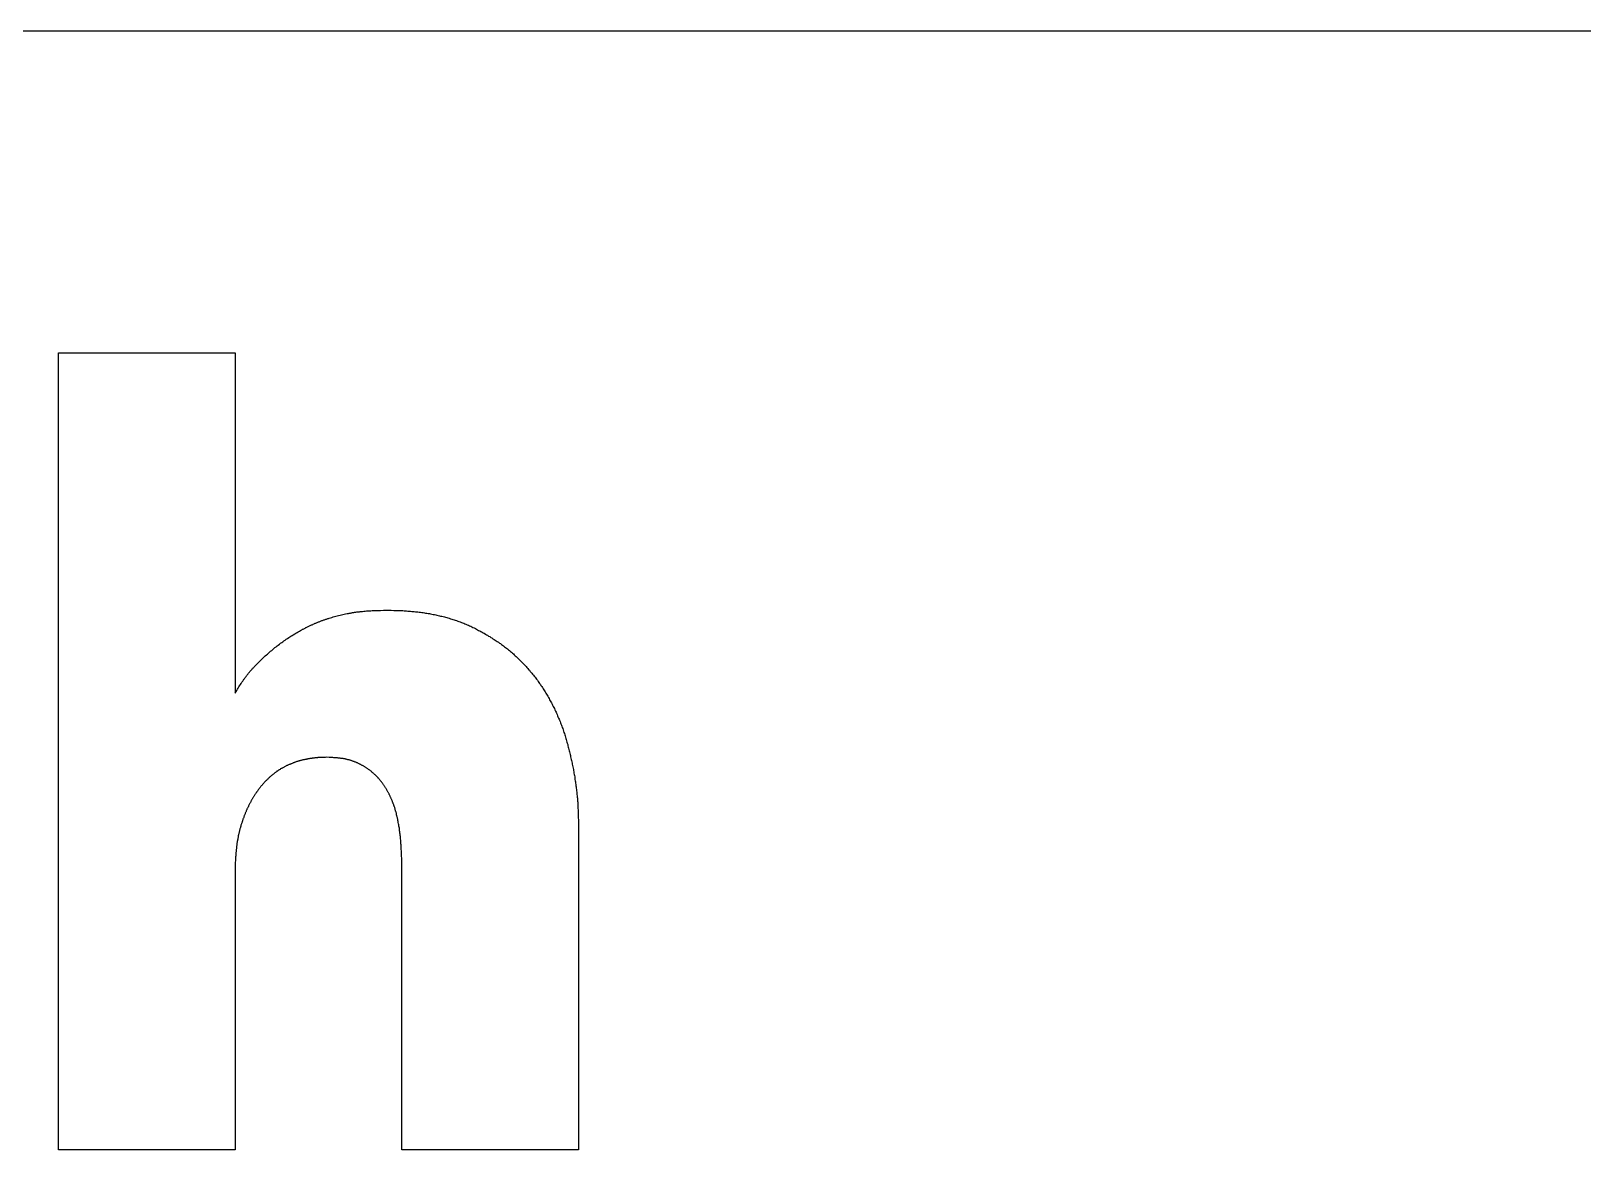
# Model space of a CAD drawing. Extents: x 4 to 389, y 10 to 269.
# Drawn here: x 272.72 to 283.13, y 203.83 to 211.33 of the extents above; entities that cross this region are included whole.
import ezdxf

# ---------------------------------------------------------------- set-up
doc = ezdxf.new("R2010")
doc.units = 0
doc.layers.get('0').update_dxf_attribs({"linetype": 'CONTINUOUS'})
doc.layers.add('ENGRAVE', color=5, linetype='CONTINUOUS')

msp = doc.modelspace()

# ---------------------------------------------------------------- linework, layer by layer
msp.add_lwpolyline([(288.01, 211.332), (62.01, 211.332)])
at = {"layer": 'ENGRAVE'}
msp.add_lwpolyline([(272.904, 203.832), (272.904, 209.175), (274.089, 209.175), (274.089, 206.895), (274.099, 206.912), (274.104, 206.92), (274.109, 206.928), (274.114, 206.936), (274.119, 206.944), (274.124, 206.952), (274.129, 206.959), (274.132, 206.963), (274.134, 206.967), (274.137, 206.971), (274.14, 206.975), (274.142, 206.979), (274.145, 206.983), (274.148, 206.987), (274.151, 206.991), (274.153, 206.994), (274.156, 206.998), (274.159, 207.002), (274.162, 207.006), (274.165, 207.01), (274.168, 207.013), (274.17, 207.017), (274.173, 207.021), (274.176, 207.024), (274.179, 207.028), (274.182, 207.032), (274.185, 207.035), (274.188, 207.039), (274.192, 207.043), (274.195, 207.046), (274.198, 207.05), (274.201, 207.053), (274.204, 207.057), (274.207, 207.06), (274.21, 207.064), (274.214, 207.067), (274.217, 207.071), (274.22, 207.074), (274.223, 207.078), (274.23, 207.084), (274.236, 207.091), (274.243, 207.098), (274.25, 207.105), (274.256, 207.111), (274.263, 207.118), (274.27, 207.125), (274.277, 207.131), (274.284, 207.137), (274.291, 207.144), (274.298, 207.15), (274.305, 207.156), (274.312, 207.163), (274.319, 207.169), (274.326, 207.175), (274.334, 207.181), (274.341, 207.187), (274.348, 207.193), (274.356, 207.199), (274.363, 207.205), (274.371, 207.211), (274.378, 207.216), (274.386, 207.222), (274.393, 207.228), (274.401, 207.233), (274.409, 207.239), (274.416, 207.244), (274.424, 207.25), (274.432, 207.255), (274.44, 207.26), (274.448, 207.266), (274.455, 207.271), (274.463, 207.276), (274.471, 207.281), (274.479, 207.286), (274.488, 207.291), (274.496, 207.296), (274.504, 207.301), (274.512, 207.305), (274.52, 207.31), (274.528, 207.315), (274.537, 207.319), (274.541, 207.322), (274.545, 207.324), (274.549, 207.326), (274.553, 207.328), (274.558, 207.33), (274.562, 207.333), (274.566, 207.335), (274.57, 207.337), (274.575, 207.339), (274.579, 207.341), (274.583, 207.343), (274.587, 207.345), (274.592, 207.347), (274.596, 207.349), (274.6, 207.351), (274.605, 207.353), (274.609, 207.355), (274.613, 207.357), (274.618, 207.359), (274.622, 207.361), (274.626, 207.362), (274.631, 207.364), (274.635, 207.366), (274.639, 207.368), (274.644, 207.37), (274.648, 207.371), (274.653, 207.373), (274.657, 207.375), (274.661, 207.376), (274.666, 207.378), (274.67, 207.38), (274.675, 207.381), (274.679, 207.383), (274.684, 207.385), (274.688, 207.386), (274.693, 207.388), (274.697, 207.389), (274.702, 207.391), (274.706, 207.392), (274.711, 207.394), (274.715, 207.395), (274.72, 207.397), (274.729, 207.399), (274.738, 207.402), (274.747, 207.405), (274.756, 207.407), (274.765, 207.41), (274.774, 207.412), (274.783, 207.414), (274.793, 207.417), (274.802, 207.419), (274.811, 207.421), (274.82, 207.423), (274.83, 207.425), (274.839, 207.427), (274.843, 207.428), (274.848, 207.429), (274.853, 207.43), (274.857, 207.43), (274.862, 207.431), (274.867, 207.432), (274.871, 207.433), (274.876, 207.434), (274.881, 207.434), (274.885, 207.435), (274.89, 207.436), (274.895, 207.436), (274.899, 207.437), (274.904, 207.438), (274.909, 207.438), (274.914, 207.439), (274.918, 207.439), (274.923, 207.44), (274.928, 207.441), (274.932, 207.441), (274.942, 207.442), (274.951, 207.443), (274.961, 207.444), (274.97, 207.445), (274.979, 207.445), (274.989, 207.446), (274.998, 207.446), (275.008, 207.447), (275.017, 207.447), (275.027, 207.448), (275.036, 207.448), (275.045, 207.449), (275.055, 207.449), (275.064, 207.449), (275.083, 207.45), (275.102, 207.45), (275.136, 207.45), (275.154, 207.449), (275.171, 207.448), (275.188, 207.448), (275.205, 207.447), (275.213, 207.447), (275.222, 207.446), (275.23, 207.446), (275.239, 207.445), (275.247, 207.444), (275.256, 207.444), (275.264, 207.443), (275.273, 207.442), (275.281, 207.442), (275.29, 207.441), (275.298, 207.44), (275.307, 207.439), (275.315, 207.438), (275.324, 207.437), (275.332, 207.436), (275.341, 207.435), (275.349, 207.434), (275.358, 207.432), (275.366, 207.431), (275.375, 207.43), (275.383, 207.428), (275.392, 207.427), (275.4, 207.425), (275.408, 207.424), (275.417, 207.422), (275.425, 207.421), (275.434, 207.419), (275.442, 207.417), (275.45, 207.415), (275.459, 207.413), (275.467, 207.411), (275.475, 207.409), (275.483, 207.407), (275.492, 207.405), (275.5, 207.403), (275.508, 207.401), (275.516, 207.398), (275.525, 207.396), (275.533, 207.393), (275.541, 207.391), (275.549, 207.388), (275.557, 207.386), (275.565, 207.383), (275.574, 207.38), (275.582, 207.377), (275.59, 207.374), (275.598, 207.371), (275.606, 207.368), (275.614, 207.365), (275.622, 207.362), (275.629, 207.359), (275.637, 207.356), (275.645, 207.352), (275.653, 207.349), (275.661, 207.345), (275.669, 207.342), (275.676, 207.338), (275.684, 207.335), (275.692, 207.331), (275.7, 207.327), (275.707, 207.323), (275.715, 207.319), (275.722, 207.315), (275.73, 207.311), (275.737, 207.307), (275.745, 207.303), (275.752, 207.299), (275.76, 207.295), (275.767, 207.29), (275.774, 207.286), (275.782, 207.282), (275.789, 207.277), (275.796, 207.273), (275.804, 207.268), (275.811, 207.264), (275.818, 207.259), (275.825, 207.254), (275.832, 207.25), (275.839, 207.245), (275.847, 207.24), (275.854, 207.235), (275.861, 207.23), (275.868, 207.226), (275.875, 207.221), (275.882, 207.216), (275.888, 207.211), (275.895, 207.205), (275.902, 207.2), (275.909, 207.195), (275.916, 207.19), (275.922, 207.184), (275.929, 207.179), (275.935, 207.173), (275.942, 207.168), (275.948, 207.162), (275.955, 207.157), (275.961, 207.151), (275.967, 207.145), (275.974, 207.139), (275.98, 207.133), (275.986, 207.127), (275.992, 207.122), (275.998, 207.115), (276.004, 207.109), (276.01, 207.103), (276.016, 207.097), (276.022, 207.091), (276.028, 207.085), (276.034, 207.079), (276.04, 207.072), (276.045, 207.066), (276.051, 207.06), (276.057, 207.053), (276.062, 207.047), (276.068, 207.04), (276.073, 207.034), (276.079, 207.027), (276.084, 207.021), (276.09, 207.014), (276.095, 207.007), (276.1, 207.001), (276.106, 206.994), (276.111, 206.987), (276.116, 206.98), (276.121, 206.973), (276.126, 206.966), (276.131, 206.959), (276.136, 206.952), (276.14, 206.945), (276.145, 206.938), (276.15, 206.931), (276.155, 206.924), (276.159, 206.917), (276.164, 206.909), (276.168, 206.902), (276.173, 206.895), (276.177, 206.888), (276.181, 206.88), (276.186, 206.873), (276.19, 206.865), (276.194, 206.858), (276.198, 206.85), (276.202, 206.843), (276.206, 206.835), (276.21, 206.828), (276.214, 206.82), (276.218, 206.813), (276.222, 206.805), (276.226, 206.797), (276.23, 206.79), (276.233, 206.782), (276.237, 206.774), (276.241, 206.766), (276.244, 206.759), (276.248, 206.751), (276.251, 206.743), (276.254, 206.735), (276.258, 206.727), (276.261, 206.719), (276.264, 206.712), (276.268, 206.704), (276.271, 206.696), (276.274, 206.688), (276.277, 206.68), (276.28, 206.672), (276.283, 206.664), (276.286, 206.656), (276.288, 206.648), (276.291, 206.64), (276.294, 206.631), (276.297, 206.623), (276.299, 206.615), (276.302, 206.607), (276.304, 206.599), (276.307, 206.591), (276.309, 206.583), (276.312, 206.574), (276.314, 206.566), (276.316, 206.558), (276.319, 206.55), (276.321, 206.541), (276.323, 206.533), (276.325, 206.525), (276.327, 206.517), (276.329, 206.508), (276.331, 206.5), (276.334, 206.492), (276.335, 206.483), (276.337, 206.475), (276.339, 206.467), (276.341, 206.458), (276.343, 206.45), (276.345, 206.442), (276.347, 206.433), (276.348, 206.425), (276.35, 206.417), (276.352, 206.408), (276.354, 206.4), (276.355, 206.391), (276.357, 206.383), (276.358, 206.375), (276.36, 206.366), (276.361, 206.358), (276.363, 206.349), (276.364, 206.341), (276.366, 206.333), (276.367, 206.324), (276.368, 206.316), (276.37, 206.307), (276.371, 206.299), (276.372, 206.29), (276.373, 206.282), (276.374, 206.273), (276.376, 206.265), (276.377, 206.257), (276.378, 206.248), (276.379, 206.24), (276.38, 206.231), (276.381, 206.223), (276.381, 206.214), (276.382, 206.206), (276.383, 206.197), (276.384, 206.189), (276.384, 206.18), (276.385, 206.171), (276.386, 206.163), (276.386, 206.154), (276.387, 206.146), (276.387, 206.137), (276.388, 206.129), (276.388, 206.12), (276.389, 206.112), (276.389, 206.103), (276.389, 206.095), (276.39, 206.078), (276.39, 206.061), (276.391, 206.043), (276.391, 206.009), (276.391, 203.832), (275.207, 203.832), (275.207, 205.727), (275.207, 205.742), (275.206, 205.758), (275.206, 205.774), (275.206, 205.782), (275.206, 205.79), (275.205, 205.798), (275.205, 205.806), (275.205, 205.814), (275.205, 205.822), (275.204, 205.83), (275.204, 205.838), (275.203, 205.846), (275.203, 205.853), (275.203, 205.861), (275.202, 205.869), (275.202, 205.877), (275.201, 205.885), (275.2, 205.893), (275.2, 205.901), (275.199, 205.909), (275.198, 205.917), (275.197, 205.925), (275.197, 205.933), (275.196, 205.94), (275.195, 205.948), (275.194, 205.956), (275.193, 205.964), (275.192, 205.972), (275.191, 205.98), (275.19, 205.988), (275.188, 205.996), (275.187, 206.003), (275.186, 206.011), (275.185, 206.019), (275.183, 206.027), (275.182, 206.031), (275.182, 206.035), (275.181, 206.039), (275.18, 206.042), (275.179, 206.046), (275.179, 206.05), (275.178, 206.054), (275.177, 206.058), (275.176, 206.062), (275.175, 206.066), (275.174, 206.07), (275.173, 206.074), (275.172, 206.077), (275.172, 206.081), (275.171, 206.085), (275.17, 206.089), (275.169, 206.093), (275.168, 206.097), (275.167, 206.1), (275.165, 206.104), (275.164, 206.108), (275.163, 206.112), (275.162, 206.116), (275.161, 206.119), (275.16, 206.123), (275.159, 206.127), (275.157, 206.131), (275.156, 206.135), (275.155, 206.138), (275.154, 206.142), (275.152, 206.146), (275.151, 206.15), (275.149, 206.153), (275.148, 206.157), (275.147, 206.161), (275.145, 206.164), (275.144, 206.168), (275.142, 206.172), (275.141, 206.175), (275.139, 206.179), (275.138, 206.183), (275.136, 206.186), (275.134, 206.19), (275.133, 206.194), (275.131, 206.197), (275.129, 206.201), (275.128, 206.204), (275.126, 206.208), (275.124, 206.212), (275.122, 206.215), (275.121, 206.219), (275.119, 206.222), (275.117, 206.226), (275.115, 206.229), (275.113, 206.233), (275.111, 206.236), (275.109, 206.24), (275.107, 206.243), (275.105, 206.247), (275.103, 206.25), (275.101, 206.253), (275.099, 206.257), (275.097, 206.26), (275.095, 206.263), (275.093, 206.267), (275.09, 206.27), (275.088, 206.273), (275.086, 206.277), (275.084, 206.28), (275.081, 206.283), (275.079, 206.287), (275.077, 206.29), (275.074, 206.293), (275.072, 206.296), (275.07, 206.299), (275.067, 206.302), (275.065, 206.305), (275.062, 206.309), (275.06, 206.312), (275.057, 206.315), (275.054, 206.318), (275.052, 206.321), (275.049, 206.324), (275.047, 206.327), (275.044, 206.33), (275.041, 206.332), (275.038, 206.335), (275.036, 206.338), (275.033, 206.341), (275.03, 206.344), (275.027, 206.347), (275.024, 206.349), (275.021, 206.352), (275.018, 206.355), (275.015, 206.357), (275.012, 206.36), (275.009, 206.363), (275.006, 206.365), (275.003, 206.368), (275, 206.37), (274.997, 206.373), (274.994, 206.375), (274.991, 206.378), (274.988, 206.38), (274.984, 206.382), (274.981, 206.385), (274.978, 206.387), (274.975, 206.389), (274.971, 206.391), (274.968, 206.394), (274.965, 206.396), (274.961, 206.398), (274.958, 206.4), (274.955, 206.402), (274.951, 206.404), (274.948, 206.406), (274.944, 206.408), (274.941, 206.41), (274.937, 206.412), (274.934, 206.414), (274.93, 206.416), (274.927, 206.417), (274.923, 206.419), (274.92, 206.421), (274.916, 206.423), (274.912, 206.424), (274.909, 206.426), (274.905, 206.427), (274.902, 206.429), (274.898, 206.431), (274.894, 206.432), (274.89, 206.434), (274.887, 206.435), (274.883, 206.436), (274.879, 206.438), (274.876, 206.439), (274.872, 206.44), (274.868, 206.442), (274.864, 206.443), (274.86, 206.444), (274.857, 206.445), (274.853, 206.446), (274.849, 206.447), (274.845, 206.448), (274.841, 206.449), (274.837, 206.45), (274.834, 206.451), (274.83, 206.452), (274.826, 206.453), (274.822, 206.453), (274.818, 206.454), (274.814, 206.455), (274.81, 206.455), (274.806, 206.456), (274.802, 206.456), (274.798, 206.457), (274.794, 206.458), (274.791, 206.458), (274.787, 206.458), (274.783, 206.459), (274.779, 206.459), (274.775, 206.46), (274.771, 206.46), (274.767, 206.46), (274.763, 206.461), (274.759, 206.461), (274.755, 206.461), (274.751, 206.461), (274.743, 206.462), (274.735, 206.462), (274.727, 206.463), (274.719, 206.463), (274.703, 206.464), (274.695, 206.463), (274.686, 206.463), (274.678, 206.463), (274.674, 206.463), (274.669, 206.463), (274.665, 206.463), (274.661, 206.462), (274.657, 206.462), (274.652, 206.462), (274.648, 206.462), (274.644, 206.462), (274.64, 206.461), (274.636, 206.461), (274.631, 206.461), (274.627, 206.46), (274.623, 206.46), (274.619, 206.459), (274.614, 206.459), (274.61, 206.458), (274.606, 206.458), (274.602, 206.457), (274.598, 206.456), (274.593, 206.456), (274.589, 206.455), (274.585, 206.454), (274.581, 206.454), (274.577, 206.453), (274.573, 206.452), (274.568, 206.451), (274.564, 206.45), (274.56, 206.45), (274.556, 206.449), (274.552, 206.448), (274.548, 206.447), (274.543, 206.446), (274.539, 206.445), (274.535, 206.444), (274.531, 206.443), (274.527, 206.442), (274.523, 206.441), (274.519, 206.44), (274.515, 206.438), (274.511, 206.437), (274.507, 206.436), (274.502, 206.435), (274.498, 206.433), (274.494, 206.432), (274.49, 206.431), (274.486, 206.429), (274.482, 206.428), (274.478, 206.426), (274.475, 206.425), (274.471, 206.423), (274.467, 206.421), (274.463, 206.42), (274.459, 206.418), (274.455, 206.416), (274.451, 206.415), (274.447, 206.413), (274.443, 206.411), (274.439, 206.409), (274.436, 206.408), (274.432, 206.406), (274.428, 206.404), (274.424, 206.402), (274.42, 206.4), (274.417, 206.398), (274.413, 206.396), (274.409, 206.394), (274.405, 206.392), (274.402, 206.39), (274.398, 206.388), (274.394, 206.386), (274.391, 206.383), (274.387, 206.381), (274.384, 206.379), (274.38, 206.377), (274.376, 206.374), (274.373, 206.372), (274.369, 206.37), (274.366, 206.367), (274.362, 206.365), (274.359, 206.362), (274.356, 206.36), (274.352, 206.357), (274.349, 206.354), (274.346, 206.352), (274.342, 206.349), (274.339, 206.346), (274.336, 206.344), (274.332, 206.341), (274.329, 206.338), (274.326, 206.335), (274.323, 206.333), (274.32, 206.33), (274.316, 206.327), (274.313, 206.324), (274.31, 206.321), (274.307, 206.318), (274.304, 206.315), (274.301, 206.312), (274.298, 206.309), (274.295, 206.306), (274.292, 206.303), (274.289, 206.3), (274.286, 206.297), (274.283, 206.294), (274.281, 206.291), (274.278, 206.288), (274.275, 206.284), (274.272, 206.281), (274.269, 206.278), (274.267, 206.275), (274.264, 206.272), (274.261, 206.268), (274.259, 206.265), (274.256, 206.262), (274.253, 206.258), (274.251, 206.255), (274.248, 206.251), (274.246, 206.248), (274.243, 206.245), (274.241, 206.241), (274.238, 206.238), (274.236, 206.234), (274.233, 206.231), (274.231, 206.227), (274.228, 206.224), (274.226, 206.22), (274.224, 206.217), (274.221, 206.213), (274.219, 206.21), (274.217, 206.206), (274.215, 206.202), (274.212, 206.199), (274.21, 206.195), (274.208, 206.192), (274.206, 206.188), (274.204, 206.184), (274.201, 206.181), (274.199, 206.177), (274.197, 206.173), (274.195, 206.169), (274.193, 206.166), (274.191, 206.162), (274.189, 206.158), (274.187, 206.154), (274.185, 206.151), (274.183, 206.147), (274.181, 206.143), (274.179, 206.139), (274.178, 206.135), (274.176, 206.132), (274.174, 206.128), (274.172, 206.124), (274.17, 206.12), (274.168, 206.116), (274.167, 206.112), (274.165, 206.109), (274.163, 206.105), (274.162, 206.101), (274.16, 206.097), (274.158, 206.093), (274.157, 206.089), (274.155, 206.085), (274.153, 206.081), (274.152, 206.077), (274.15, 206.073), (274.149, 206.069), (274.147, 206.065), (274.146, 206.061), (274.144, 206.057), (274.143, 206.053), (274.141, 206.049), (274.14, 206.045), (274.139, 206.041), (274.137, 206.037), (274.136, 206.033), (274.135, 206.029), (274.133, 206.025), (274.132, 206.021), (274.131, 206.017), (274.13, 206.013), (274.128, 206.009), (274.127, 206.005), (274.126, 206.001), (274.125, 205.997), (274.124, 205.993), (274.122, 205.988), (274.121, 205.984), (274.12, 205.98), (274.119, 205.976), (274.118, 205.972), (274.117, 205.968), (274.116, 205.964), (274.115, 205.96), (274.114, 205.955), (274.113, 205.951), (274.112, 205.947), (274.111, 205.943), (274.11, 205.939), (274.11, 205.935), (274.109, 205.931), (274.108, 205.926), (274.107, 205.922), (274.106, 205.918), (274.106, 205.914), (274.105, 205.91), (274.104, 205.905), (274.103, 205.901), (274.103, 205.897), (274.102, 205.893), (274.101, 205.889), (274.101, 205.884), (274.1, 205.88), (274.1, 205.876), (274.099, 205.872), (274.098, 205.868), (274.098, 205.863), (274.097, 205.859), (274.097, 205.855), (274.097, 205.851), (274.096, 205.847), (274.096, 205.842), (274.095, 205.838), (274.095, 205.834), (274.095, 205.83), (274.094, 205.825), (274.094, 205.821), (274.093, 205.813), (274.093, 205.804), (274.092, 205.796), (274.092, 205.787), (274.091, 205.779), (274.091, 205.77), (274.09, 205.762), (274.09, 205.753), (274.089, 205.736), (274.089, 205.719), (274.089, 203.832)], close=True, dxfattribs=at)

doc.saveas('drawing.dxf')
